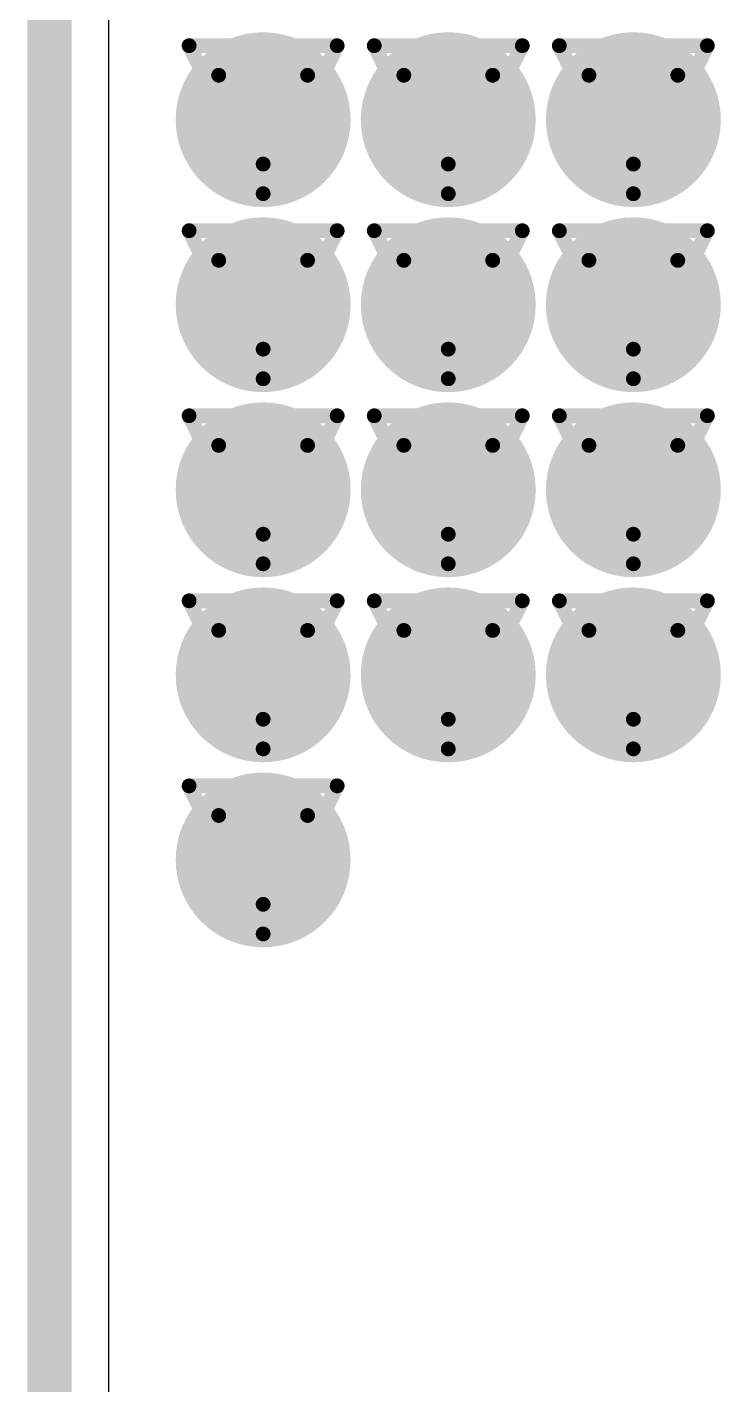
# Model space of a CAD drawing. Header units: inches. Extents: x -3 to 5381, y -57 to 5355.
# Drawn here: x -3.069 to -0.69, y -6.047 to -1.389 of the extents above; entities that cross this region are included whole.
import ezdxf

# ---------------------------------------------------------------- set-up
doc = ezdxf.new("R2010")
doc.units = ezdxf.units.IN
for name, color, linetype in [('Board_Outline', 216, 'Continuous'), ('Bottom Layer', 5, 'Continuous'), ('Drill Drawing', 1, 'Continuous'), ('Top Layer', 1, 'Continuous'), ('Via Holes', 16, 'Continuous')]:
    doc.layers.add(name, color=color, linetype=linetype)

msp = doc.modelspace()

# ---------------------------------------------------------------- hatches: boundary and pattern name
at = {"layer": 'Bottom Layer'}
h = msp.add_hatch(color=5, dxfattribs=at)
edge = h.paths.add_edge_path()
edge.add_arc((-2.2598, -1.7061), 0.3, 0, 360)
h = msp.add_hatch(color=5, dxfattribs=at)
edge = h.paths.add_edge_path()
edge.add_arc((-1.6248, -1.7061), 0.3, 0, 360)
h = msp.add_hatch(color=5, dxfattribs=at)
edge = h.paths.add_edge_path()
edge.add_arc((-0.9898, -1.7061), 0.3, 0, 360)
h = msp.add_hatch(color=5, dxfattribs=at)
edge = h.paths.add_edge_path()
edge.add_arc((-2.2598, -2.3411), 0.3, 0, 360)
h = msp.add_hatch(color=5, dxfattribs=at)
edge = h.paths.add_edge_path()
edge.add_arc((-1.6248, -2.3411), 0.3, 0, 360)
h = msp.add_hatch(color=5, dxfattribs=at)
edge = h.paths.add_edge_path()
edge.add_arc((-0.9898, -2.3411), 0.3, 0, 360)
h = msp.add_hatch(color=5, dxfattribs=at)
edge = h.paths.add_edge_path()
edge.add_arc((-2.2598, -2.9761), 0.3, 0, 360)
h = msp.add_hatch(color=5, dxfattribs=at)
edge = h.paths.add_edge_path()
edge.add_arc((-1.6248, -2.9761), 0.3, 0, 360)
h = msp.add_hatch(color=5, dxfattribs=at)
edge = h.paths.add_edge_path()
edge.add_arc((-0.9898, -2.9761), 0.3, 0, 360)
h = msp.add_hatch(color=5, dxfattribs=at)
edge = h.paths.add_edge_path()
edge.add_arc((-2.2598, -3.6111), 0.3, 0, 360)
h = msp.add_hatch(color=5, dxfattribs=at)
edge = h.paths.add_edge_path()
edge.add_arc((-1.6248, -3.6111), 0.3, 0, 360)
h = msp.add_hatch(color=5, dxfattribs=at)
edge = h.paths.add_edge_path()
edge.add_arc((-0.9898, -3.6111), 0.3, 0, 360)
h = msp.add_hatch(color=5, dxfattribs=at)
edge = h.paths.add_edge_path()
edge.add_arc((-2.2598, -4.2461), 0.3, 0, 360)
at = {"layer": 'Top Layer'}
h = msp.add_hatch(color=1, dxfattribs=at)
edge = h.paths.add_edge_path()
edge.add_arc((-2.2598, -1.7061), 0.3, 0, 360)
h = msp.add_hatch(color=1, dxfattribs=at)
edge = h.paths.add_edge_path()
edge.add_arc((-1.6248, -1.7061), 0.3, 0, 360)
h = msp.add_hatch(color=1, dxfattribs=at)
edge = h.paths.add_edge_path()
edge.add_arc((-0.9898, -1.7061), 0.3, 0, 360)
h = msp.add_hatch(color=1, dxfattribs=at)
edge = h.paths.add_edge_path()
edge.add_arc((-2.2598, -2.3411), 0.3, 0, 360)
h = msp.add_hatch(color=1, dxfattribs=at)
edge = h.paths.add_edge_path()
edge.add_arc((-1.6248, -2.3411), 0.3, 0, 360)
h = msp.add_hatch(color=1, dxfattribs=at)
edge = h.paths.add_edge_path()
edge.add_arc((-0.9898, -2.3411), 0.3, 0, 360)
h = msp.add_hatch(color=1, dxfattribs=at)
edge = h.paths.add_edge_path()
edge.add_arc((-2.2598, -2.9761), 0.3, 0, 360)
h = msp.add_hatch(color=1, dxfattribs=at)
edge = h.paths.add_edge_path()
edge.add_arc((-1.6248, -2.9761), 0.3, 0, 360)
h = msp.add_hatch(color=1, dxfattribs=at)
edge = h.paths.add_edge_path()
edge.add_arc((-0.9898, -2.9761), 0.3, 0, 360)
h = msp.add_hatch(color=1, dxfattribs=at)
edge = h.paths.add_edge_path()
edge.add_arc((-2.2598, -3.6111), 0.3, 0, 360)
h = msp.add_hatch(color=1, dxfattribs=at)
edge = h.paths.add_edge_path()
edge.add_arc((-1.6248, -3.6111), 0.3, 0, 360)
h = msp.add_hatch(color=1, dxfattribs=at)
edge = h.paths.add_edge_path()
edge.add_arc((-0.9898, -3.6111), 0.3, 0, 360)
h = msp.add_hatch(color=1, dxfattribs=at)
edge = h.paths.add_edge_path()
edge.add_arc((-2.2598, -4.2461), 0.3, 0, 360)
at = {"layer": 'Via Holes'}
h = msp.add_hatch(color=7, dxfattribs=at)
edge = h.paths.add_edge_path()
edge.add_arc((-2.2598, -1.7061), 0.15, 0, 360)
h = msp.add_hatch(color=7, dxfattribs=at)
edge = h.paths.add_edge_path()
edge.add_arc((-1.6248, -1.7061), 0.15, 0, 360)
h = msp.add_hatch(color=7, dxfattribs=at)
edge = h.paths.add_edge_path()
edge.add_arc((-0.9898, -1.7061), 0.15, 0, 360)
h = msp.add_hatch(color=7, dxfattribs=at)
edge = h.paths.add_edge_path()
edge.add_arc((-2.2598, -2.3411), 0.15, 0, 360)
h = msp.add_hatch(color=7, dxfattribs=at)
edge = h.paths.add_edge_path()
edge.add_arc((-1.6248, -2.3411), 0.15, 0, 360)
h = msp.add_hatch(color=7, dxfattribs=at)
edge = h.paths.add_edge_path()
edge.add_arc((-0.9898, -2.3411), 0.15, 0, 360)
h = msp.add_hatch(color=7, dxfattribs=at)
edge = h.paths.add_edge_path()
edge.add_arc((-2.2598, -2.9761), 0.15, 0, 360)
h = msp.add_hatch(color=7, dxfattribs=at)
edge = h.paths.add_edge_path()
edge.add_arc((-1.6248, -2.9761), 0.15, 0, 360)
h = msp.add_hatch(color=7, dxfattribs=at)
edge = h.paths.add_edge_path()
edge.add_arc((-0.9898, -2.9761), 0.15, 0, 360)
h = msp.add_hatch(color=7, dxfattribs=at)
edge = h.paths.add_edge_path()
edge.add_arc((-2.2598, -3.6111), 0.15, 0, 360)
h = msp.add_hatch(color=7, dxfattribs=at)
edge = h.paths.add_edge_path()
edge.add_arc((-1.6248, -3.6111), 0.15, 0, 360)
h = msp.add_hatch(color=7, dxfattribs=at)
edge = h.paths.add_edge_path()
edge.add_arc((-0.9898, -3.6111), 0.15, 0, 360)
h = msp.add_hatch(color=7, dxfattribs=at)
edge = h.paths.add_edge_path()
edge.add_arc((-2.2598, -4.2461), 0.15, 0, 360)

# ---------------------------------------------------------------- linework, layer by layer
at = {"layer": 'Board_Outline'}
msp.add_lwpolyline([(-2.9931, -23.956, 0.1524, 0.1524, 0), (-2.9931, -0.0038, 0.1524, 0.1524, 0)], format="xyseb", dxfattribs=at)
at = {"layer": 'Bottom Layer'}
msp.add_line((-2.7892, -13.4769), (-2.7892, -0.1304), dxfattribs=at)
at = {"layer": 'Drill Drawing'}
for points in [[(-2.5138, -1.4521, 0.0508, 0.0508, 0), (-2.0058, -1.4521, 0.0508, 0.0508, 0)], [(-2.5138, -1.4521, 0.0508, 0.0508, 0), (-2.2598, -1.9601, 0.0508, 0.0508, 0)], [(-2.2598, -1.9601, 0.0508, 0.0508, 0), (-2.0058, -1.4521, 0.0508, 0.0508, 0)], [(-1.8788, -1.4521, 0.0508, 0.0508, 0), (-1.3708, -1.4521, 0.0508, 0.0508, 0)], [(-1.8788, -1.4521, 0.0508, 0.0508, 0), (-1.6248, -1.9601, 0.0508, 0.0508, 0)], [(-1.6248, -1.9601, 0.0508, 0.0508, 0), (-1.3708, -1.4521, 0.0508, 0.0508, 0)], [(-1.2438, -1.4521, 0.0508, 0.0508, 0), (-0.7358, -1.4521, 0.0508, 0.0508, 0)], [(-1.2438, -1.4521, 0.0508, 0.0508, 0), (-0.9898, -1.9601, 0.0508, 0.0508, 0)], [(-0.9898, -1.9601, 0.0508, 0.0508, 0), (-0.7358, -1.4521, 0.0508, 0.0508, 0)], [(-2.4122, -1.5537, 0.0508, 0.0508, 0), (-2.1074, -1.5537, 0.0508, 0.0508, 0)], [(-2.4122, -1.5537, 0.0508, 0.0508, 0), (-2.2598, -1.8585, 0.0508, 0.0508, 0)], [(-2.2598, -1.8585, 0.0508, 0.0508, 0), (-2.1074, -1.5537, 0.0508, 0.0508, 0)], [(-1.7772, -1.5537, 0.0508, 0.0508, 0), (-1.4724, -1.5537, 0.0508, 0.0508, 0)], [(-1.7772, -1.5537, 0.0508, 0.0508, 0), (-1.6248, -1.8585, 0.0508, 0.0508, 0)], [(-1.6248, -1.8585, 0.0508, 0.0508, 0), (-1.4724, -1.5537, 0.0508, 0.0508, 0)], [(-1.1422, -1.5537, 0.0508, 0.0508, 0), (-0.8374, -1.5537, 0.0508, 0.0508, 0)], [(-1.1422, -1.5537, 0.0508, 0.0508, 0), (-0.9898, -1.8585, 0.0508, 0.0508, 0)], [(-0.9898, -1.8585, 0.0508, 0.0508, 0), (-0.8374, -1.5537, 0.0508, 0.0508, 0)], [(-2.5138, -2.0871, 0.0508, 0.0508, 0), (-2.0058, -2.0871, 0.0508, 0.0508, 0)], [(-2.5138, -2.0871, 0.0508, 0.0508, 0), (-2.2598, -2.5951, 0.0508, 0.0508, 0)], [(-2.2598, -2.5951, 0.0508, 0.0508, 0), (-2.0058, -2.0871, 0.0508, 0.0508, 0)], [(-1.8788, -2.0871, 0.0508, 0.0508, 0), (-1.3708, -2.0871, 0.0508, 0.0508, 0)], [(-1.8788, -2.0871, 0.0508, 0.0508, 0), (-1.6248, -2.5951, 0.0508, 0.0508, 0)], [(-1.6248, -2.5951, 0.0508, 0.0508, 0), (-1.3708, -2.0871, 0.0508, 0.0508, 0)], [(-1.2438, -2.0871, 0.0508, 0.0508, 0), (-0.7358, -2.0871, 0.0508, 0.0508, 0)], [(-1.2438, -2.0871, 0.0508, 0.0508, 0), (-0.9898, -2.5951, 0.0508, 0.0508, 0)], [(-0.9898, -2.5951, 0.0508, 0.0508, 0), (-0.7358, -2.0871, 0.0508, 0.0508, 0)], [(-2.4122, -2.1887, 0.0508, 0.0508, 0), (-2.1074, -2.1887, 0.0508, 0.0508, 0)], [(-2.4122, -2.1887, 0.0508, 0.0508, 0), (-2.2598, -2.4935, 0.0508, 0.0508, 0)], [(-2.2598, -2.4935, 0.0508, 0.0508, 0), (-2.1074, -2.1887, 0.0508, 0.0508, 0)], [(-1.7772, -2.1887, 0.0508, 0.0508, 0), (-1.4724, -2.1887, 0.0508, 0.0508, 0)], [(-1.7772, -2.1887, 0.0508, 0.0508, 0), (-1.6248, -2.4935, 0.0508, 0.0508, 0)], [(-1.6248, -2.4935, 0.0508, 0.0508, 0), (-1.4724, -2.1887, 0.0508, 0.0508, 0)], [(-1.1422, -2.1887, 0.0508, 0.0508, 0), (-0.8374, -2.1887, 0.0508, 0.0508, 0)], [(-1.1422, -2.1887, 0.0508, 0.0508, 0), (-0.9898, -2.4935, 0.0508, 0.0508, 0)], [(-0.9898, -2.4935, 0.0508, 0.0508, 0), (-0.8374, -2.1887, 0.0508, 0.0508, 0)], [(-2.5138, -2.7221, 0.0508, 0.0508, 0), (-2.0058, -2.7221, 0.0508, 0.0508, 0)], [(-2.5138, -2.7221, 0.0508, 0.0508, 0), (-2.2598, -3.2301, 0.0508, 0.0508, 0)], [(-2.2598, -3.2301, 0.0508, 0.0508, 0), (-2.0058, -2.7221, 0.0508, 0.0508, 0)], [(-1.8788, -2.7221, 0.0508, 0.0508, 0), (-1.3708, -2.7221, 0.0508, 0.0508, 0)], [(-1.8788, -2.7221, 0.0508, 0.0508, 0), (-1.6248, -3.2301, 0.0508, 0.0508, 0)], [(-1.6248, -3.2301, 0.0508, 0.0508, 0), (-1.3708, -2.7221, 0.0508, 0.0508, 0)], [(-1.2438, -2.7221, 0.0508, 0.0508, 0), (-0.7358, -2.7221, 0.0508, 0.0508, 0)], [(-1.2438, -2.7221, 0.0508, 0.0508, 0), (-0.9898, -3.2301, 0.0508, 0.0508, 0)], [(-0.9898, -3.2301, 0.0508, 0.0508, 0), (-0.7358, -2.7221, 0.0508, 0.0508, 0)], [(-2.4122, -2.8237, 0.0508, 0.0508, 0), (-2.1074, -2.8237, 0.0508, 0.0508, 0)], [(-2.4122, -2.8237, 0.0508, 0.0508, 0), (-2.2598, -3.1285, 0.0508, 0.0508, 0)], [(-2.2598, -3.1285, 0.0508, 0.0508, 0), (-2.1074, -2.8237, 0.0508, 0.0508, 0)], [(-1.7772, -2.8237, 0.0508, 0.0508, 0), (-1.4724, -2.8237, 0.0508, 0.0508, 0)], [(-1.7772, -2.8237, 0.0508, 0.0508, 0), (-1.6248, -3.1285, 0.0508, 0.0508, 0)], [(-1.6248, -3.1285, 0.0508, 0.0508, 0), (-1.4724, -2.8237, 0.0508, 0.0508, 0)], [(-1.1422, -2.8237, 0.0508, 0.0508, 0), (-0.8374, -2.8237, 0.0508, 0.0508, 0)], [(-1.1422, -2.8237, 0.0508, 0.0508, 0), (-0.9898, -3.1285, 0.0508, 0.0508, 0)], [(-0.9898, -3.1285, 0.0508, 0.0508, 0), (-0.8374, -2.8237, 0.0508, 0.0508, 0)], [(-2.5138, -3.3571, 0.0508, 0.0508, 0), (-2.0058, -3.3571, 0.0508, 0.0508, 0)], [(-2.5138, -3.3571, 0.0508, 0.0508, 0), (-2.2598, -3.8651, 0.0508, 0.0508, 0)], [(-2.2598, -3.8651, 0.0508, 0.0508, 0), (-2.0058, -3.3571, 0.0508, 0.0508, 0)], [(-1.8788, -3.3571, 0.0508, 0.0508, 0), (-1.3708, -3.3571, 0.0508, 0.0508, 0)], [(-1.8788, -3.3571, 0.0508, 0.0508, 0), (-1.6248, -3.8651, 0.0508, 0.0508, 0)], [(-1.6248, -3.8651, 0.0508, 0.0508, 0), (-1.3708, -3.3571, 0.0508, 0.0508, 0)], [(-1.2438, -3.3571, 0.0508, 0.0508, 0), (-0.7358, -3.3571, 0.0508, 0.0508, 0)], [(-1.2438, -3.3571, 0.0508, 0.0508, 0), (-0.9898, -3.8651, 0.0508, 0.0508, 0)], [(-0.9898, -3.8651, 0.0508, 0.0508, 0), (-0.7358, -3.3571, 0.0508, 0.0508, 0)], [(-2.4122, -3.4587, 0.0508, 0.0508, 0), (-2.1074, -3.4587, 0.0508, 0.0508, 0)], [(-2.4122, -3.4587, 0.0508, 0.0508, 0), (-2.2598, -3.7635, 0.0508, 0.0508, 0)], [(-2.2598, -3.7635, 0.0508, 0.0508, 0), (-2.1074, -3.4587, 0.0508, 0.0508, 0)], [(-1.7772, -3.4587, 0.0508, 0.0508, 0), (-1.4724, -3.4587, 0.0508, 0.0508, 0)], [(-1.7772, -3.4587, 0.0508, 0.0508, 0), (-1.6248, -3.7635, 0.0508, 0.0508, 0)], [(-1.6248, -3.7635, 0.0508, 0.0508, 0), (-1.4724, -3.4587, 0.0508, 0.0508, 0)], [(-1.1422, -3.4587, 0.0508, 0.0508, 0), (-0.8374, -3.4587, 0.0508, 0.0508, 0)], [(-1.1422, -3.4587, 0.0508, 0.0508, 0), (-0.9898, -3.7635, 0.0508, 0.0508, 0)], [(-0.9898, -3.7635, 0.0508, 0.0508, 0), (-0.8374, -3.4587, 0.0508, 0.0508, 0)], [(-2.5138, -3.9921, 0.0508, 0.0508, 0), (-2.0058, -3.9921, 0.0508, 0.0508, 0)], [(-2.5138, -3.9921, 0.0508, 0.0508, 0), (-2.2598, -4.5001, 0.0508, 0.0508, 0)], [(-2.2598, -4.5001, 0.0508, 0.0508, 0), (-2.0058, -3.9921, 0.0508, 0.0508, 0)], [(-2.4122, -4.0937, 0.0508, 0.0508, 0), (-2.1074, -4.0937, 0.0508, 0.0508, 0)], [(-2.4122, -4.0937, 0.0508, 0.0508, 0), (-2.2598, -4.3985, 0.0508, 0.0508, 0)], [(-2.2598, -4.3985, 0.0508, 0.0508, 0), (-2.1074, -4.0937, 0.0508, 0.0508, 0)]]:
    msp.add_lwpolyline(points, format="xyseb", dxfattribs=at)
for points in [[(-2.5265, -1.4521, 0.0254, 0.0254, 1), (-2.5011, -1.4521, 0.0254, 0.0254, 1)], [(-2.5265, -1.4521, 0.0254, 0.0254, 1), (-2.5011, -1.4521, 0.0254, 0.0254, 1)], [(-2.0185, -1.4521, 0.0254, 0.0254, 1), (-1.9931, -1.4521, 0.0254, 0.0254, 1)], [(-2.0185, -1.4521, 0.0254, 0.0254, 1), (-1.9931, -1.4521, 0.0254, 0.0254, 1)], [(-1.8915, -1.4521, 0.0254, 0.0254, 1), (-1.8661, -1.4521, 0.0254, 0.0254, 1)], [(-1.8915, -1.4521, 0.0254, 0.0254, 1), (-1.8661, -1.4521, 0.0254, 0.0254, 1)], [(-1.3835, -1.4521, 0.0254, 0.0254, 1), (-1.3581, -1.4521, 0.0254, 0.0254, 1)], [(-1.3835, -1.4521, 0.0254, 0.0254, 1), (-1.3581, -1.4521, 0.0254, 0.0254, 1)], [(-1.2565, -1.4521, 0.0254, 0.0254, 1), (-1.2311, -1.4521, 0.0254, 0.0254, 1)], [(-1.2565, -1.4521, 0.0254, 0.0254, 1), (-1.2311, -1.4521, 0.0254, 0.0254, 1)], [(-0.7485, -1.4521, 0.0254, 0.0254, 1), (-0.7231, -1.4521, 0.0254, 0.0254, 1)], [(-0.7485, -1.4521, 0.0254, 0.0254, 1), (-0.7231, -1.4521, 0.0254, 0.0254, 1)], [(-2.4249, -1.5537, 0.0254, 0.0254, 1), (-2.3995, -1.5537, 0.0254, 0.0254, 1)], [(-2.4249, -1.5537, 0.0254, 0.0254, 1), (-2.3995, -1.5537, 0.0254, 0.0254, 1)], [(-2.1201, -1.5537, 0.0254, 0.0254, 1), (-2.0947, -1.5537, 0.0254, 0.0254, 1)], [(-2.1201, -1.5537, 0.0254, 0.0254, 1), (-2.0947, -1.5537, 0.0254, 0.0254, 1)], [(-1.7899, -1.5537, 0.0254, 0.0254, 1), (-1.7645, -1.5537, 0.0254, 0.0254, 1)], [(-1.7899, -1.5537, 0.0254, 0.0254, 1), (-1.7645, -1.5537, 0.0254, 0.0254, 1)], [(-1.4851, -1.5537, 0.0254, 0.0254, 1), (-1.4597, -1.5537, 0.0254, 0.0254, 1)], [(-1.4851, -1.5537, 0.0254, 0.0254, 1), (-1.4597, -1.5537, 0.0254, 0.0254, 1)], [(-1.1549, -1.5537, 0.0254, 0.0254, 1), (-1.1295, -1.5537, 0.0254, 0.0254, 1)], [(-1.1549, -1.5537, 0.0254, 0.0254, 1), (-1.1295, -1.5537, 0.0254, 0.0254, 1)], [(-0.8501, -1.5537, 0.0254, 0.0254, 1), (-0.8247, -1.5537, 0.0254, 0.0254, 1)], [(-0.8501, -1.5537, 0.0254, 0.0254, 1), (-0.8247, -1.5537, 0.0254, 0.0254, 1)], [(-2.2725, -1.8585, 0.0254, 0.0254, 1), (-2.2471, -1.8585, 0.0254, 0.0254, 1)], [(-2.2725, -1.8585, 0.0254, 0.0254, 1), (-2.2471, -1.8585, 0.0254, 0.0254, 1)], [(-1.6375, -1.8585, 0.0254, 0.0254, 1), (-1.6121, -1.8585, 0.0254, 0.0254, 1)], [(-1.6375, -1.8585, 0.0254, 0.0254, 1), (-1.6121, -1.8585, 0.0254, 0.0254, 1)], [(-1.0025, -1.8585, 0.0254, 0.0254, 1), (-0.9771, -1.8585, 0.0254, 0.0254, 1)], [(-1.0025, -1.8585, 0.0254, 0.0254, 1), (-0.9771, -1.8585, 0.0254, 0.0254, 1)], [(-2.2725, -1.9601, 0.0254, 0.0254, 1), (-2.2471, -1.9601, 0.0254, 0.0254, 1)], [(-2.2725, -1.9601, 0.0254, 0.0254, 1), (-2.2471, -1.9601, 0.0254, 0.0254, 1)], [(-1.6375, -1.9601, 0.0254, 0.0254, 1), (-1.6121, -1.9601, 0.0254, 0.0254, 1)], [(-1.6375, -1.9601, 0.0254, 0.0254, 1), (-1.6121, -1.9601, 0.0254, 0.0254, 1)], [(-1.0025, -1.9601, 0.0254, 0.0254, 1), (-0.9771, -1.9601, 0.0254, 0.0254, 1)], [(-1.0025, -1.9601, 0.0254, 0.0254, 1), (-0.9771, -1.9601, 0.0254, 0.0254, 1)], [(-2.5265, -2.0871, 0.0254, 0.0254, 1), (-2.5011, -2.0871, 0.0254, 0.0254, 1)], [(-2.5265, -2.0871, 0.0254, 0.0254, 1), (-2.5011, -2.0871, 0.0254, 0.0254, 1)], [(-2.0185, -2.0871, 0.0254, 0.0254, 1), (-1.9931, -2.0871, 0.0254, 0.0254, 1)], [(-2.0185, -2.0871, 0.0254, 0.0254, 1), (-1.9931, -2.0871, 0.0254, 0.0254, 1)], [(-1.8915, -2.0871, 0.0254, 0.0254, 1), (-1.8661, -2.0871, 0.0254, 0.0254, 1)], [(-1.8915, -2.0871, 0.0254, 0.0254, 1), (-1.8661, -2.0871, 0.0254, 0.0254, 1)], [(-1.3835, -2.0871, 0.0254, 0.0254, 1), (-1.3581, -2.0871, 0.0254, 0.0254, 1)], [(-1.3835, -2.0871, 0.0254, 0.0254, 1), (-1.3581, -2.0871, 0.0254, 0.0254, 1)], [(-1.2565, -2.0871, 0.0254, 0.0254, 1), (-1.2311, -2.0871, 0.0254, 0.0254, 1)], [(-1.2565, -2.0871, 0.0254, 0.0254, 1), (-1.2311, -2.0871, 0.0254, 0.0254, 1)], [(-0.7485, -2.0871, 0.0254, 0.0254, 1), (-0.7231, -2.0871, 0.0254, 0.0254, 1)], [(-0.7485, -2.0871, 0.0254, 0.0254, 1), (-0.7231, -2.0871, 0.0254, 0.0254, 1)], [(-2.4249, -2.1887, 0.0254, 0.0254, 1), (-2.3995, -2.1887, 0.0254, 0.0254, 1)], [(-2.4249, -2.1887, 0.0254, 0.0254, 1), (-2.3995, -2.1887, 0.0254, 0.0254, 1)], [(-2.1201, -2.1887, 0.0254, 0.0254, 1), (-2.0947, -2.1887, 0.0254, 0.0254, 1)], [(-2.1201, -2.1887, 0.0254, 0.0254, 1), (-2.0947, -2.1887, 0.0254, 0.0254, 1)], [(-1.7899, -2.1887, 0.0254, 0.0254, 1), (-1.7645, -2.1887, 0.0254, 0.0254, 1)], [(-1.7899, -2.1887, 0.0254, 0.0254, 1), (-1.7645, -2.1887, 0.0254, 0.0254, 1)], [(-1.4851, -2.1887, 0.0254, 0.0254, 1), (-1.4597, -2.1887, 0.0254, 0.0254, 1)], [(-1.4851, -2.1887, 0.0254, 0.0254, 1), (-1.4597, -2.1887, 0.0254, 0.0254, 1)], [(-1.1549, -2.1887, 0.0254, 0.0254, 1), (-1.1295, -2.1887, 0.0254, 0.0254, 1)], [(-1.1549, -2.1887, 0.0254, 0.0254, 1), (-1.1295, -2.1887, 0.0254, 0.0254, 1)], [(-0.8501, -2.1887, 0.0254, 0.0254, 1), (-0.8247, -2.1887, 0.0254, 0.0254, 1)], [(-0.8501, -2.1887, 0.0254, 0.0254, 1), (-0.8247, -2.1887, 0.0254, 0.0254, 1)], [(-2.2725, -2.4935, 0.0254, 0.0254, 1), (-2.2471, -2.4935, 0.0254, 0.0254, 1)], [(-2.2725, -2.4935, 0.0254, 0.0254, 1), (-2.2471, -2.4935, 0.0254, 0.0254, 1)], [(-1.6375, -2.4935, 0.0254, 0.0254, 1), (-1.6121, -2.4935, 0.0254, 0.0254, 1)], [(-1.6375, -2.4935, 0.0254, 0.0254, 1), (-1.6121, -2.4935, 0.0254, 0.0254, 1)], [(-1.0025, -2.4935, 0.0254, 0.0254, 1), (-0.9771, -2.4935, 0.0254, 0.0254, 1)], [(-1.0025, -2.4935, 0.0254, 0.0254, 1), (-0.9771, -2.4935, 0.0254, 0.0254, 1)], [(-2.2725, -2.5951, 0.0254, 0.0254, 1), (-2.2471, -2.5951, 0.0254, 0.0254, 1)], [(-2.2725, -2.5951, 0.0254, 0.0254, 1), (-2.2471, -2.5951, 0.0254, 0.0254, 1)], [(-1.6375, -2.5951, 0.0254, 0.0254, 1), (-1.6121, -2.5951, 0.0254, 0.0254, 1)], [(-1.6375, -2.5951, 0.0254, 0.0254, 1), (-1.6121, -2.5951, 0.0254, 0.0254, 1)], [(-1.0025, -2.5951, 0.0254, 0.0254, 1), (-0.9771, -2.5951, 0.0254, 0.0254, 1)], [(-1.0025, -2.5951, 0.0254, 0.0254, 1), (-0.9771, -2.5951, 0.0254, 0.0254, 1)], [(-2.5265, -2.7221, 0.0254, 0.0254, 1), (-2.5011, -2.7221, 0.0254, 0.0254, 1)], [(-2.5265, -2.7221, 0.0254, 0.0254, 1), (-2.5011, -2.7221, 0.0254, 0.0254, 1)], [(-2.0185, -2.7221, 0.0254, 0.0254, 1), (-1.9931, -2.7221, 0.0254, 0.0254, 1)], [(-2.0185, -2.7221, 0.0254, 0.0254, 1), (-1.9931, -2.7221, 0.0254, 0.0254, 1)], [(-1.8915, -2.7221, 0.0254, 0.0254, 1), (-1.8661, -2.7221, 0.0254, 0.0254, 1)], [(-1.8915, -2.7221, 0.0254, 0.0254, 1), (-1.8661, -2.7221, 0.0254, 0.0254, 1)], [(-1.3835, -2.7221, 0.0254, 0.0254, 1), (-1.3581, -2.7221, 0.0254, 0.0254, 1)], [(-1.3835, -2.7221, 0.0254, 0.0254, 1), (-1.3581, -2.7221, 0.0254, 0.0254, 1)], [(-1.2565, -2.7221, 0.0254, 0.0254, 1), (-1.2311, -2.7221, 0.0254, 0.0254, 1)], [(-1.2565, -2.7221, 0.0254, 0.0254, 1), (-1.2311, -2.7221, 0.0254, 0.0254, 1)], [(-0.7485, -2.7221, 0.0254, 0.0254, 1), (-0.7231, -2.7221, 0.0254, 0.0254, 1)], [(-0.7485, -2.7221, 0.0254, 0.0254, 1), (-0.7231, -2.7221, 0.0254, 0.0254, 1)], [(-2.4249, -2.8237, 0.0254, 0.0254, 1), (-2.3995, -2.8237, 0.0254, 0.0254, 1)], [(-2.4249, -2.8237, 0.0254, 0.0254, 1), (-2.3995, -2.8237, 0.0254, 0.0254, 1)], [(-2.1201, -2.8237, 0.0254, 0.0254, 1), (-2.0947, -2.8237, 0.0254, 0.0254, 1)], [(-2.1201, -2.8237, 0.0254, 0.0254, 1), (-2.0947, -2.8237, 0.0254, 0.0254, 1)], [(-1.7899, -2.8237, 0.0254, 0.0254, 1), (-1.7645, -2.8237, 0.0254, 0.0254, 1)], [(-1.7899, -2.8237, 0.0254, 0.0254, 1), (-1.7645, -2.8237, 0.0254, 0.0254, 1)], [(-1.4851, -2.8237, 0.0254, 0.0254, 1), (-1.4597, -2.8237, 0.0254, 0.0254, 1)], [(-1.4851, -2.8237, 0.0254, 0.0254, 1), (-1.4597, -2.8237, 0.0254, 0.0254, 1)], [(-1.1549, -2.8237, 0.0254, 0.0254, 1), (-1.1295, -2.8237, 0.0254, 0.0254, 1)], [(-1.1549, -2.8237, 0.0254, 0.0254, 1), (-1.1295, -2.8237, 0.0254, 0.0254, 1)], [(-0.8501, -2.8237, 0.0254, 0.0254, 1), (-0.8247, -2.8237, 0.0254, 0.0254, 1)], [(-0.8501, -2.8237, 0.0254, 0.0254, 1), (-0.8247, -2.8237, 0.0254, 0.0254, 1)], [(-2.2725, -3.1285, 0.0254, 0.0254, 1), (-2.2471, -3.1285, 0.0254, 0.0254, 1)], [(-2.2725, -3.1285, 0.0254, 0.0254, 1), (-2.2471, -3.1285, 0.0254, 0.0254, 1)], [(-1.6375, -3.1285, 0.0254, 0.0254, 1), (-1.6121, -3.1285, 0.0254, 0.0254, 1)], [(-1.6375, -3.1285, 0.0254, 0.0254, 1), (-1.6121, -3.1285, 0.0254, 0.0254, 1)], [(-1.0025, -3.1285, 0.0254, 0.0254, 1), (-0.9771, -3.1285, 0.0254, 0.0254, 1)], [(-1.0025, -3.1285, 0.0254, 0.0254, 1), (-0.9771, -3.1285, 0.0254, 0.0254, 1)], [(-2.2725, -3.2301, 0.0254, 0.0254, 1), (-2.2471, -3.2301, 0.0254, 0.0254, 1)], [(-2.2725, -3.2301, 0.0254, 0.0254, 1), (-2.2471, -3.2301, 0.0254, 0.0254, 1)], [(-1.6375, -3.2301, 0.0254, 0.0254, 1), (-1.6121, -3.2301, 0.0254, 0.0254, 1)], [(-1.6375, -3.2301, 0.0254, 0.0254, 1), (-1.6121, -3.2301, 0.0254, 0.0254, 1)], [(-1.0025, -3.2301, 0.0254, 0.0254, 1), (-0.9771, -3.2301, 0.0254, 0.0254, 1)], [(-1.0025, -3.2301, 0.0254, 0.0254, 1), (-0.9771, -3.2301, 0.0254, 0.0254, 1)], [(-2.5265, -3.3571, 0.0254, 0.0254, 1), (-2.5011, -3.3571, 0.0254, 0.0254, 1)], [(-2.5265, -3.3571, 0.0254, 0.0254, 1), (-2.5011, -3.3571, 0.0254, 0.0254, 1)], [(-2.0185, -3.3571, 0.0254, 0.0254, 1), (-1.9931, -3.3571, 0.0254, 0.0254, 1)], [(-2.0185, -3.3571, 0.0254, 0.0254, 1), (-1.9931, -3.3571, 0.0254, 0.0254, 1)], [(-1.8915, -3.3571, 0.0254, 0.0254, 1), (-1.8661, -3.3571, 0.0254, 0.0254, 1)], [(-1.8915, -3.3571, 0.0254, 0.0254, 1), (-1.8661, -3.3571, 0.0254, 0.0254, 1)], [(-1.3835, -3.3571, 0.0254, 0.0254, 1), (-1.3581, -3.3571, 0.0254, 0.0254, 1)], [(-1.3835, -3.3571, 0.0254, 0.0254, 1), (-1.3581, -3.3571, 0.0254, 0.0254, 1)], [(-1.2565, -3.3571, 0.0254, 0.0254, 1), (-1.2311, -3.3571, 0.0254, 0.0254, 1)], [(-1.2565, -3.3571, 0.0254, 0.0254, 1), (-1.2311, -3.3571, 0.0254, 0.0254, 1)], [(-0.7485, -3.3571, 0.0254, 0.0254, 1), (-0.7231, -3.3571, 0.0254, 0.0254, 1)], [(-0.7485, -3.3571, 0.0254, 0.0254, 1), (-0.7231, -3.3571, 0.0254, 0.0254, 1)], [(-2.4249, -3.4587, 0.0254, 0.0254, 1), (-2.3995, -3.4587, 0.0254, 0.0254, 1)], [(-2.4249, -3.4587, 0.0254, 0.0254, 1), (-2.3995, -3.4587, 0.0254, 0.0254, 1)], [(-2.1201, -3.4587, 0.0254, 0.0254, 1), (-2.0947, -3.4587, 0.0254, 0.0254, 1)], [(-2.1201, -3.4587, 0.0254, 0.0254, 1), (-2.0947, -3.4587, 0.0254, 0.0254, 1)], [(-1.7899, -3.4587, 0.0254, 0.0254, 1), (-1.7645, -3.4587, 0.0254, 0.0254, 1)], [(-1.7899, -3.4587, 0.0254, 0.0254, 1), (-1.7645, -3.4587, 0.0254, 0.0254, 1)], [(-1.4851, -3.4587, 0.0254, 0.0254, 1), (-1.4597, -3.4587, 0.0254, 0.0254, 1)], [(-1.4851, -3.4587, 0.0254, 0.0254, 1), (-1.4597, -3.4587, 0.0254, 0.0254, 1)], [(-1.1549, -3.4587, 0.0254, 0.0254, 1), (-1.1295, -3.4587, 0.0254, 0.0254, 1)], [(-1.1549, -3.4587, 0.0254, 0.0254, 1), (-1.1295, -3.4587, 0.0254, 0.0254, 1)], [(-0.8501, -3.4587, 0.0254, 0.0254, 1), (-0.8247, -3.4587, 0.0254, 0.0254, 1)], [(-0.8501, -3.4587, 0.0254, 0.0254, 1), (-0.8247, -3.4587, 0.0254, 0.0254, 1)], [(-2.2725, -3.7635, 0.0254, 0.0254, 1), (-2.2471, -3.7635, 0.0254, 0.0254, 1)], [(-2.2725, -3.7635, 0.0254, 0.0254, 1), (-2.2471, -3.7635, 0.0254, 0.0254, 1)], [(-1.6375, -3.7635, 0.0254, 0.0254, 1), (-1.6121, -3.7635, 0.0254, 0.0254, 1)], [(-1.6375, -3.7635, 0.0254, 0.0254, 1), (-1.6121, -3.7635, 0.0254, 0.0254, 1)], [(-1.0025, -3.7635, 0.0254, 0.0254, 1), (-0.9771, -3.7635, 0.0254, 0.0254, 1)], [(-1.0025, -3.7635, 0.0254, 0.0254, 1), (-0.9771, -3.7635, 0.0254, 0.0254, 1)], [(-2.2725, -3.8651, 0.0254, 0.0254, 1), (-2.2471, -3.8651, 0.0254, 0.0254, 1)], [(-2.2725, -3.8651, 0.0254, 0.0254, 1), (-2.2471, -3.8651, 0.0254, 0.0254, 1)], [(-1.6375, -3.8651, 0.0254, 0.0254, 1), (-1.6121, -3.8651, 0.0254, 0.0254, 1)], [(-1.6375, -3.8651, 0.0254, 0.0254, 1), (-1.6121, -3.8651, 0.0254, 0.0254, 1)], [(-1.0025, -3.8651, 0.0254, 0.0254, 1), (-0.9771, -3.8651, 0.0254, 0.0254, 1)], [(-1.0025, -3.8651, 0.0254, 0.0254, 1), (-0.9771, -3.8651, 0.0254, 0.0254, 1)], [(-2.5265, -3.9921, 0.0254, 0.0254, 1), (-2.5011, -3.9921, 0.0254, 0.0254, 1)], [(-2.5265, -3.9921, 0.0254, 0.0254, 1), (-2.5011, -3.9921, 0.0254, 0.0254, 1)], [(-2.0185, -3.9921, 0.0254, 0.0254, 1), (-1.9931, -3.9921, 0.0254, 0.0254, 1)], [(-2.0185, -3.9921, 0.0254, 0.0254, 1), (-1.9931, -3.9921, 0.0254, 0.0254, 1)], [(-2.4249, -4.0937, 0.0254, 0.0254, 1), (-2.3995, -4.0937, 0.0254, 0.0254, 1)], [(-2.4249, -4.0937, 0.0254, 0.0254, 1), (-2.3995, -4.0937, 0.0254, 0.0254, 1)], [(-2.1201, -4.0937, 0.0254, 0.0254, 1), (-2.0947, -4.0937, 0.0254, 0.0254, 1)], [(-2.1201, -4.0937, 0.0254, 0.0254, 1), (-2.0947, -4.0937, 0.0254, 0.0254, 1)], [(-2.2725, -4.3985, 0.0254, 0.0254, 1), (-2.2471, -4.3985, 0.0254, 0.0254, 1)], [(-2.2725, -4.3985, 0.0254, 0.0254, 1), (-2.2471, -4.3985, 0.0254, 0.0254, 1)], [(-2.2725, -4.5001, 0.0254, 0.0254, 1), (-2.2471, -4.5001, 0.0254, 0.0254, 1)], [(-2.2725, -4.5001, 0.0254, 0.0254, 1), (-2.2471, -4.5001, 0.0254, 0.0254, 1)]]:
    msp.add_lwpolyline(points, format="xyseb", close=True, dxfattribs=at)
at = {"layer": 'Top Layer'}
msp.add_line((-2.7892, -12.7403), (-2.7892, -0.1304), dxfattribs=at)

doc.saveas('drawing.dxf')
